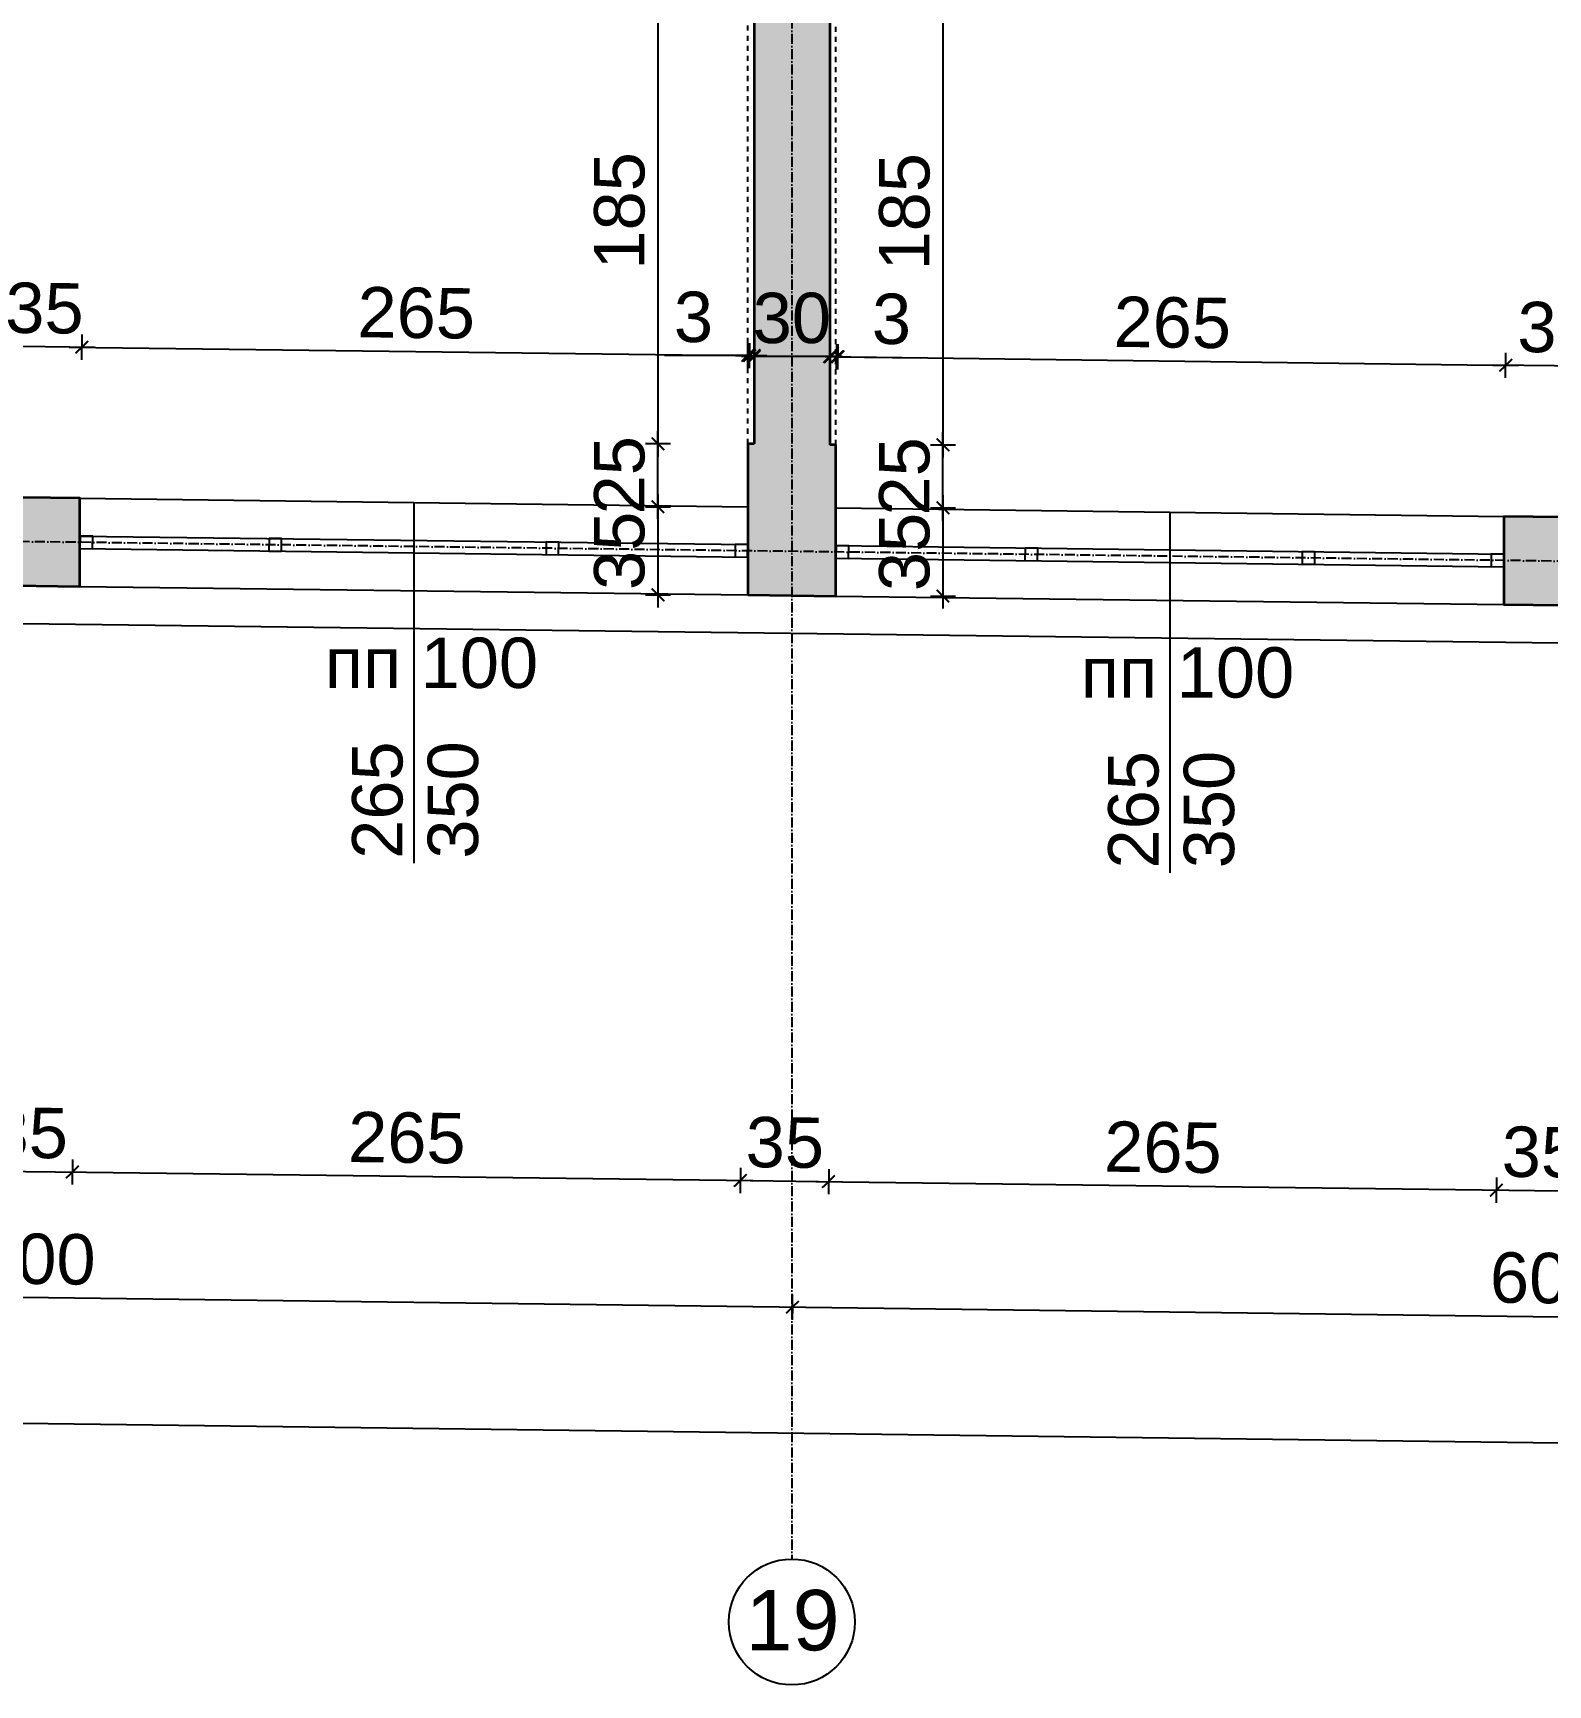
# Model space of a CAD drawing. Header units: inches. Extents: x -72385 to 39588, y -6525 to 66685.
# Drawn here: x -42626 to -42025, y 7733 to 8388 of the extents above; entities that cross this region are included whole.
import ezdxf

# ---------------------------------------------------------------- set-up
doc = ezdxf.new("R2010")
doc.units = ezdxf.units.IN
doc.header["$MEASUREMENT"] = 0
doc.linetypes.add('DashDot', pattern=[0.6, 0.4, -0.1, 0, -0.1])
doc.linetypes.add('Hidden', pattern=[0.4, 0.2, -0.2])
for name, color, linetype, lineweight in [('Изгледни линии', 253, 'Continuous', 25), ('Надписи коти външни', 252, 'Continuous', 25), ('Надписи коти вътрешни', 252, 'Continuous', 25), ('Надписи Оси', 252, 'Continuous', 25), ('Надписи прозорци', 252, 'Continuous', 25), ('Оси', 252, 'DashDot', 25), ('Прозорци', 251, 'Continuous', 25), ('Пунктир', 253, 'Hidden', 25), ('Разрезни линии', 7, 'Continuous', 35), ('Щрих стени', 254, 'Continuous', 25)]:
    doc.layers.add(name, color=color, linetype=linetype, lineweight=lineweight)
doc.styles.add('Arial Regular', font='arial.ttf')
doc.styles.get("Standard").update_dxf_attribs({"font": 'arial.ttf'})
doc.dimstyles.new('Annotative', dxfattribs={"dimscale": 0, "dimtxt": 20, "dimasz": 5, "dimexe": 5, "dimexo": 5, "dimgap": 5, "dimtad": 1, "dimdec": 0, "dimzin": 0, "dimdsep": 46, "dimtxsty": 'Standard', "dimblk": 'ARCHTICK', "dimcen": 5, "dimdle": 5, "dimadec": 0, "dimazin": 0, "dimtfac": 1, "dimtdec": 0, "dimtofl": 0, "dimtmove": 0, "dimatfit": 3, "dimldrblk": 'ARCHTICK', "dimfxl": 5, "dimfxlon": 1, "dimtolj": 1, "dimtzin": 0, "dimarcsym": 1})

# ---------------------------------------------------------------- blocks, each defined once
blk = doc.blocks.new('_ArchTick')
at = {"color": 0, "linetype": 'ByBlock', "const_width": 0.15}
blk.add_lwpolyline([(-0.5, -0.5), (0.5, 0.5)], dxfattribs=at)
blk = doc.blocks.new('*D1483')
at = {"layer": 'Defpoints', "color": 0, "ltscale": 50, "transparency": 16777216}
for p in [(-42641.57, 8264.14), (-42642.34, 8204.17), (-42607.34, 8203.73)]:
    blk.add_point(p, dxfattribs=at)
at = {"layer": 'Надписи коти вътрешни', "color": 0, "lineweight": -2, "ltscale": 50, "transparency": 16777216}
for p, q in [((-42601.57, 8263.63), (-42646.57, 8264.2)), ((-42641.64, 8259.14), (-42641.51, 8269.14)), ((-42606.64, 8258.69), (-42606.51, 8268.69))]:
    blk.add_line(p, q, dxfattribs=at)
at = {"layer": 'Надписи коти вътрешни', "color": 0, "lineweight": -2, "ltscale": 50, "transparency": 16777216, "xscale": 5, "yscale": 5, "zscale": 5}
for p, rotation in [((-42641.57, 8264.14), 179.2706286525463), ((-42606.57, 8263.69), 359.2706286525462)]:
    blk.add_blockref('_ArchTick', p, dxfattribs=dict(at, rotation=rotation))
at = {"layer": 'Надписи коти вътрешни', "color": 0, "ltscale": 50, "transparency": 16777216, "insert": (-42621.38, 8279.1), "char_height": 20, "attachment_point": 5, "rotation": 359.27063}
blk.add_mtext('\\A1;35', dxfattribs=at)
blk = doc.blocks.new('*D1484')
at = {"layer": 'Defpoints', "color": 0, "ltscale": 50, "transparency": 16777216}
for p in [(-42341.57, 8260.32), (-42607.34, 8203.73), (-42342.34, 8200.36)]:
    blk.add_point(p, dxfattribs=at)
at = {"layer": 'Надписи коти вътрешни', "color": 0, "lineweight": -2, "ltscale": 50, "transparency": 16777216}
for p, q in [((-42611.57, 8263.76), (-42336.57, 8260.26)), ((-42606.64, 8258.69), (-42606.51, 8268.69)), ((-42341.64, 8255.32), (-42341.51, 8265.32))]:
    blk.add_line(p, q, dxfattribs=at)
at = {"layer": 'Надписи коти вътрешни', "color": 0, "lineweight": -2, "ltscale": 50, "transparency": 16777216, "xscale": 5, "yscale": 5, "zscale": 5}
for p, rotation in [((-42606.57, 8263.69), 179.270628652547), ((-42341.57, 8260.32), 359.270628652547)]:
    blk.add_blockref('_ArchTick', p, dxfattribs=dict(at, rotation=rotation))
at = {"layer": 'Надписи коти вътрешни', "color": 0, "ltscale": 50, "transparency": 16777216, "insert": (-42473.88, 8277.22), "char_height": 20, "attachment_point": 5, "rotation": 359.27063}
blk.add_mtext('\\A1;265', dxfattribs=at)
blk = doc.blocks.new('*D4156')
at = {"layer": 'Defpoints', "color": 0, "ltscale": 50, "transparency": 16777216}
for p in [(-42342.34, 8260.4), (-42342.34, 8225.33), (-42339.84, 8225.33)]:
    blk.add_point(p, dxfattribs=at)
at = {"layer": 'Надписи коти вътрешни', "color": 0, "lineweight": -2, "ltscale": 50, "transparency": 16777216}
for p, q in [((-42342.34, 8255.4), (-42342.34, 8265.4)), ((-42339.84, 8255.4), (-42339.84, 8265.4)), ((-42342.34, 8260.4), (-42375.43, 8260.4)), ((-42339.84, 8260.4), (-42334.84, 8260.4))]:
    blk.add_line(p, q, dxfattribs=at)
at = {"layer": 'Надписи коти вътрешни', "color": 0, "lineweight": -2, "ltscale": 50, "transparency": 16777216, "xscale": 5, "yscale": 5, "zscale": 5}
blk.add_blockref('_ArchTick', (-42342.34, 8260.4), dxfattribs=at)
at = {"layer": 'Надписи коти вътрешни', "color": 0, "lineweight": -2, "ltscale": 50, "transparency": 16777216, "xscale": 5, "yscale": 5, "zscale": 5, "rotation": 180}
blk.add_blockref('_ArchTick', (-42339.84, 8260.4), dxfattribs=at)
at = {"layer": 'Надписи коти вътрешни', "color": 0, "ltscale": 50, "transparency": 16777216, "insert": (-42363.89, 8275.61), "char_height": 20, "attachment_point": 5}
blk.add_mtext('\\A1;3', dxfattribs=at)
blk = doc.blocks.new('*D4157')
at = {"layer": 'Defpoints', "color": 0, "ltscale": 50, "transparency": 16777216}
for p in [(-42377.98, 8225.36), (-42342.34, 8225.36), (-42342.34, 8200.36)]:
    blk.add_point(p, dxfattribs=at)
at = {"layer": 'Надписи коти вътрешни', "color": 0, "lineweight": -2, "ltscale": 50, "transparency": 16777216}
for p, q in [((-42372.98, 8225.36), (-42382.98, 8225.36)), ((-42377.98, 8195.36), (-42377.98, 8230.36)), ((-42372.98, 8200.36), (-42382.98, 8200.36))]:
    blk.add_line(p, q, dxfattribs=at)
at = {"layer": 'Надписи коти вътрешни', "color": 0, "lineweight": -2, "ltscale": 50, "transparency": 16777216, "xscale": 5, "yscale": 5, "zscale": 5}
for p, rotation in [((-42377.98, 8225.36), 90), ((-42377.98, 8200.36), 270)]:
    blk.add_blockref('_ArchTick', p, dxfattribs=dict(at, rotation=rotation))
at = {"layer": 'Надписи коти вътрешни', "color": 0, "ltscale": 50, "transparency": 16777216, "insert": (-42393.19, 8212.86), "char_height": 20, "attachment_point": 5, "rotation": 90}
blk.add_mtext('\\A1;25', dxfattribs=at)
blk = doc.blocks.new('*D1527')
at = {"layer": 'Defpoints', "color": 0, "ltscale": 50, "transparency": 16777216}
for p in [(-42339.84, 8410.34), (-42377.98, 8225.33), (-42339.84, 8225.33)]:
    blk.add_point(p, dxfattribs=at)
at = {"layer": 'Надписи коти вътрешни', "color": 0, "lineweight": -2, "ltscale": 50, "transparency": 16777216}
for p, q in [((-42377.98, 8415.34), (-42377.98, 8220.33)), ((-42372.98, 8410.34), (-42382.98, 8410.34)), ((-42372.98, 8225.33), (-42382.98, 8225.33))]:
    blk.add_line(p, q, dxfattribs=at)
at = {"layer": 'Надписи коти вътрешни', "color": 0, "lineweight": -2, "ltscale": 50, "transparency": 16777216, "xscale": 5, "yscale": 5, "zscale": 5}
for p, rotation in [((-42377.98, 8410.34), 90), ((-42377.98, 8225.33), 270)]:
    blk.add_blockref('_ArchTick', p, dxfattribs=dict(at, rotation=rotation))
at = {"layer": 'Надписи коти вътрешни', "color": 0, "ltscale": 50, "transparency": 16777216, "insert": (-42393.19, 8317.83), "char_height": 20, "attachment_point": 5, "rotation": 90}
blk.add_mtext('\\A1;185', dxfattribs=at)
blk = doc.blocks.new('*D1551')
at = {"layer": 'Defpoints', "color": 0, "ltscale": 50, "transparency": 16777216}
for p in [(-42309.84, 8409.96), (-42309.84, 8224.94), (-42264.89, 8224.94)]:
    blk.add_point(p, dxfattribs=at)
at = {"layer": 'Надписи коти вътрешни', "color": 0, "lineweight": -2, "ltscale": 50, "transparency": 16777216}
for p, q in [((-42264.89, 8414.96), (-42264.89, 8219.94)), ((-42269.89, 8409.96), (-42259.89, 8409.96)), ((-42269.89, 8224.94), (-42259.89, 8224.94))]:
    blk.add_line(p, q, dxfattribs=at)
at = {"layer": 'Надписи коти вътрешни', "color": 0, "lineweight": -2, "ltscale": 50, "transparency": 16777216, "xscale": 5, "yscale": 5, "zscale": 5}
for p, rotation in [((-42264.89, 8409.96), 90), ((-42264.89, 8224.94), 270)]:
    blk.add_blockref('_ArchTick', p, dxfattribs=dict(at, rotation=rotation))
at = {"layer": 'Надписи коти вътрешни', "color": 0, "ltscale": 50, "transparency": 16777216, "insert": (-42280.1, 8317.45), "char_height": 20, "attachment_point": 5, "rotation": 90}
blk.add_mtext('\\A1;185', dxfattribs=at)
blk = doc.blocks.new('*D1552')
at = {"layer": 'Defpoints', "color": 0, "ltscale": 50, "transparency": 16777216}
for p in [(-42307.34, 8224.91), (-42264.89, 8224.91), (-42307.34, 8199.91)]:
    blk.add_point(p, dxfattribs=at)
at = {"layer": 'Надписи коти вътрешни', "color": 0, "lineweight": -2, "ltscale": 50, "transparency": 16777216}
for p, q in [((-42269.89, 8224.91), (-42259.89, 8224.91)), ((-42264.89, 8194.91), (-42264.89, 8229.91)), ((-42269.89, 8199.91), (-42259.89, 8199.91))]:
    blk.add_line(p, q, dxfattribs=at)
at = {"layer": 'Надписи коти вътрешни', "color": 0, "lineweight": -2, "ltscale": 50, "transparency": 16777216, "xscale": 5, "yscale": 5, "zscale": 5}
for p, rotation in [((-42264.89, 8224.91), 90), ((-42264.89, 8199.91), 270)]:
    blk.add_blockref('_ArchTick', p, dxfattribs=dict(at, rotation=rotation))
at = {"layer": 'Надписи коти вътрешни', "color": 0, "ltscale": 50, "transparency": 16777216, "insert": (-42280.1, 8212.41), "char_height": 20, "attachment_point": 5, "rotation": 90}
blk.add_mtext('\\A1;25', dxfattribs=at)
blk = doc.blocks.new('*D1564')
at = {"layer": 'Defpoints', "color": 0, "ltscale": 50, "transparency": 16777216}
for p in [(-42041.57, 8256.5), (-42307.34, 8199.91), (-42042.34, 8196.54)]:
    blk.add_point(p, dxfattribs=at)
at = {"layer": 'Надписи коти вътрешни', "color": 0, "lineweight": -2, "ltscale": 50, "transparency": 16777216}
for p, q in [((-42306.64, 8254.87), (-42306.51, 8264.87)), ((-42311.57, 8259.94), (-42036.57, 8256.44)), ((-42041.64, 8251.5), (-42041.51, 8261.5))]:
    blk.add_line(p, q, dxfattribs=at)
at = {"layer": 'Надписи коти вътрешни', "color": 0, "lineweight": -2, "ltscale": 50, "transparency": 16777216, "xscale": 5, "yscale": 5, "zscale": 5}
for p, rotation in [((-42306.57, 8259.87), 179.2706286525478), ((-42041.57, 8256.5), 359.2706286525477)]:
    blk.add_blockref('_ArchTick', p, dxfattribs=dict(at, rotation=rotation))
at = {"layer": 'Надписи коти вътрешни', "color": 0, "ltscale": 50, "transparency": 16777216, "insert": (-42173.88, 8273.4), "char_height": 20, "attachment_point": 5, "rotation": 359.27063}
blk.add_mtext('\\A1;265', dxfattribs=at)
blk = doc.blocks.new('*D1565')
at = {"layer": 'Defpoints', "color": 0, "ltscale": 50, "transparency": 16777216}
for p in [(-42307.02, 8259.88), (-42309.84, 8234.94), (-42307.34, 8234.91)]:
    blk.add_point(p, dxfattribs=at)
at = {"layer": 'Надписи коти вътрешни', "color": 0, "lineweight": -2, "ltscale": 50, "transparency": 16777216}
for p, q in [((-42309.58, 8254.91), (-42309.46, 8264.91)), ((-42307.08, 8254.88), (-42306.96, 8264.88)), ((-42309.52, 8259.91), (-42314.52, 8259.98)), ((-42307.02, 8259.88), (-42273.93, 8259.46))]:
    blk.add_line(p, q, dxfattribs=at)
at = {"layer": 'Надписи коти вътрешни', "color": 0, "lineweight": -2, "ltscale": 50, "transparency": 16777216, "xscale": 5, "yscale": 5, "zscale": 5}
for p, rotation in [((-42309.52, 8259.91), 359.2706286525045), ((-42307.02, 8259.88), 179.2706286525046)]:
    blk.add_blockref('_ArchTick', p, dxfattribs=dict(at, rotation=rotation))
at = {"layer": 'Надписи коти вътрешни', "color": 0, "ltscale": 50, "transparency": 16777216, "insert": (-42285.28, 8274.82), "char_height": 20, "attachment_point": 5, "rotation": 359.27063}
blk.add_mtext('\\A1;3', dxfattribs=at)
blk = doc.blocks.new('*D1561')
at = {"layer": 'Defpoints', "color": 0, "ltscale": 50, "transparency": 16777216}
for p in [(-42041.57, 8256.5), (-42042.34, 8196.54), (-42007.34, 8196.09)]:
    blk.add_point(p, dxfattribs=at)
at = {"layer": 'Надписи коти вътрешни', "color": 0, "lineweight": -2, "ltscale": 50, "transparency": 16777216}
for p, q in [((-42041.64, 8251.5), (-42041.51, 8261.5)), ((-42006.64, 8251.06), (-42006.51, 8261.05)), ((-42001.57, 8255.99), (-42046.57, 8256.56))]:
    blk.add_line(p, q, dxfattribs=at)
at = {"layer": 'Надписи коти вътрешни', "color": 0, "lineweight": -2, "ltscale": 50, "transparency": 16777216, "xscale": 5, "yscale": 5, "zscale": 5}
for p, rotation in [((-42041.57, 8256.5), 179.2706286525463), ((-42006.57, 8256.05), 359.2706286525462)]:
    blk.add_blockref('_ArchTick', p, dxfattribs=dict(at, rotation=rotation))
at = {"layer": 'Надписи коти вътрешни', "color": 0, "ltscale": 50, "transparency": 16777216, "insert": (-42021.38, 8271.46), "char_height": 20, "attachment_point": 5, "rotation": 359.27063}
blk.add_mtext('\\A1;35', dxfattribs=at)
blk = doc.blocks.new('*D6100')
at = {"layer": 'Defpoints', "color": 0, "ltscale": 50, "transparency": 16777216}
for p in [(-42642.34, 8169.17), (-42607.34, 8168.73), (-42610.3, 7936.25)]:
    blk.add_point(p, dxfattribs=at)
at = {"layer": 'Надписи коти външни', "color": 0, "lineweight": -2, "ltscale": 50, "transparency": 16777216}
for p, q in [((-42650.3, 7936.75), (-42605.3, 7936.18)), ((-42645.23, 7941.69), (-42645.36, 7931.69)), ((-42610.23, 7941.24), (-42610.36, 7931.25))]:
    blk.add_line(p, q, dxfattribs=at)
at = {"layer": 'Надписи коти външни', "color": 0, "lineweight": -2, "ltscale": 50, "transparency": 16777216, "xscale": 5, "yscale": 5, "zscale": 5}
for p, rotation in [((-42645.3, 7936.69), 179.2706286525464), ((-42610.3, 7936.25), 359.2706286525463)]:
    blk.add_blockref('_ArchTick', p, dxfattribs=dict(at, rotation=rotation))
at = {"layer": 'Надписи коти външни', "color": 0, "ltscale": 50, "transparency": 16777216, "insert": (-42627.6, 7951.69), "char_height": 20, "attachment_point": 5, "rotation": 359.27063}
blk.add_mtext('\\A1;35', dxfattribs=at)
blk = doc.blocks.new('*D6111')
at = {"layer": 'Defpoints', "color": 0, "ltscale": 50, "transparency": 16777216}
for p in [(-42607.34, 8168.73), (-42342.34, 8165.35), (-42345.3, 7932.87)]:
    blk.add_point(p, dxfattribs=at)
at = {"layer": 'Надписи коти външни', "color": 0, "lineweight": -2, "ltscale": 50, "transparency": 16777216}
for p, q in [((-42615.3, 7936.31), (-42340.3, 7932.81)), ((-42610.23, 7941.24), (-42610.36, 7931.25)), ((-42345.23, 7937.87), (-42345.36, 7927.87))]:
    blk.add_line(p, q, dxfattribs=at)
at = {"layer": 'Надписи коти външни', "color": 0, "lineweight": -2, "ltscale": 50, "transparency": 16777216, "xscale": 5, "yscale": 5, "zscale": 5}
for p, rotation in [((-42610.3, 7936.25), 179.2706286525463), ((-42345.3, 7932.87), 359.2706286525462)]:
    blk.add_blockref('_ArchTick', p, dxfattribs=dict(at, rotation=rotation))
at = {"layer": 'Надписи коти външни', "color": 0, "ltscale": 50, "transparency": 16777216, "insert": (-42477.6, 7949.77), "char_height": 20, "attachment_point": 5, "rotation": 359.27063}
blk.add_mtext('\\A1;265', dxfattribs=at)
blk = doc.blocks.new('*D6112')
at = {"layer": 'Defpoints', "color": 0, "ltscale": 50, "transparency": 16777216}
for p in [(-42342.34, 8165.35), (-42307.34, 8164.91), (-42310.3, 7932.43)]:
    blk.add_point(p, dxfattribs=at)
at = {"layer": 'Надписи коти външни', "color": 0, "lineweight": -2, "ltscale": 50, "transparency": 16777216}
for p, q in [((-42345.23, 7937.87), (-42345.36, 7927.87)), ((-42310.23, 7937.43), (-42310.36, 7927.43)), ((-42350.3, 7932.94), (-42305.3, 7932.36))]:
    blk.add_line(p, q, dxfattribs=at)
at = {"layer": 'Надписи коти външни', "color": 0, "lineweight": -2, "ltscale": 50, "transparency": 16777216, "xscale": 5, "yscale": 5, "zscale": 5}
for p, rotation in [((-42345.3, 7932.87), 179.270628652558), ((-42310.3, 7932.43), 359.270628652558)]:
    blk.add_blockref('_ArchTick', p, dxfattribs=dict(at, rotation=rotation))
at = {"layer": 'Надписи коти външни', "color": 0, "ltscale": 50, "transparency": 16777216, "insert": (-42327.6, 7947.87), "char_height": 20, "attachment_point": 5, "rotation": 359.27063}
blk.add_mtext('\\A1;35', dxfattribs=at)
blk = doc.blocks.new('*D6113')
at = {"layer": 'Defpoints', "color": 0, "ltscale": 50, "transparency": 16777216}
for p in [(-42307.34, 8164.91), (-42042.34, 8161.53), (-42045.3, 7929.05)]:
    blk.add_point(p, dxfattribs=at)
at = {"layer": 'Надписи коти външни', "color": 0, "lineweight": -2, "ltscale": 50, "transparency": 16777216}
for p, q in [((-42310.23, 7937.43), (-42310.36, 7927.43)), ((-42315.3, 7932.49), (-42040.3, 7928.99)), ((-42045.23, 7934.05), (-42045.36, 7924.05))]:
    blk.add_line(p, q, dxfattribs=at)
at = {"layer": 'Надписи коти външни', "color": 0, "lineweight": -2, "ltscale": 50, "transparency": 16777216, "xscale": 5, "yscale": 5, "zscale": 5}
for p, rotation in [((-42310.3, 7932.43), 179.270628652547), ((-42045.3, 7929.05), 359.270628652547)]:
    blk.add_blockref('_ArchTick', p, dxfattribs=dict(at, rotation=rotation))
at = {"layer": 'Надписи коти външни', "color": 0, "ltscale": 50, "transparency": 16777216, "insert": (-42177.6, 7945.95), "char_height": 20, "attachment_point": 5, "rotation": 359.27063}
blk.add_mtext('\\A1;265', dxfattribs=at)
blk = doc.blocks.new('*D6114')
at = {"layer": 'Defpoints', "color": 0, "ltscale": 50, "transparency": 16777216}
for p in [(-42042.34, 8161.53), (-42007.34, 8161.09), (-42010.3, 7928.61)]:
    blk.add_point(p, dxfattribs=at)
at = {"layer": 'Надписи коти външни', "color": 0, "lineweight": -2, "ltscale": 50, "transparency": 16777216}
for p, q in [((-42050.3, 7929.12), (-42005.3, 7928.54)), ((-42045.23, 7934.05), (-42045.36, 7924.05)), ((-42010.23, 7933.61), (-42010.36, 7923.61))]:
    blk.add_line(p, q, dxfattribs=at)
at = {"layer": 'Надписи коти външни', "color": 0, "lineweight": -2, "ltscale": 50, "transparency": 16777216, "xscale": 5, "yscale": 5, "zscale": 5}
for p, rotation in [((-42045.3, 7929.05), 179.2706286525522), ((-42010.3, 7928.61), 359.2706286525522)]:
    blk.add_blockref('_ArchTick', p, dxfattribs=dict(at, rotation=rotation))
at = {"layer": 'Надписи коти външни', "color": 0, "ltscale": 50, "transparency": 16777216, "insert": (-42027.6, 7944.05), "char_height": 20, "attachment_point": 5, "rotation": 359.27063}
blk.add_mtext('\\A1;35', dxfattribs=at)
blk = doc.blocks.new('*D6130')
at = {"layer": 'Defpoints', "color": 0, "ltscale": 50, "transparency": 16777216}
for p in [(-42924.61, 7890.25), (-42324.61, 7882.6), (-42324.61, 7882.6)]:
    blk.add_point(p, dxfattribs=at)
at = {"layer": 'Надписи коти външни', "color": 0, "lineweight": -2, "ltscale": 50, "transparency": 16777216}
for p, q in [((-42929.61, 7890.31), (-42319.61, 7882.54)), ((-42924.61, 7890.25), (-42924.55, 7895.25)), ((-42324.61, 7882.6), (-42324.55, 7887.6))]:
    blk.add_line(p, q, dxfattribs=at)
at = {"layer": 'Надписи коти външни', "color": 0, "lineweight": -2, "ltscale": 50, "transparency": 16777216, "xscale": 5, "yscale": 5, "zscale": 5}
for p, rotation in [((-42924.61, 7890.25), 179.2703578371867), ((-42324.61, 7882.6), 359.2703578371867)]:
    blk.add_blockref('_ArchTick', p, dxfattribs=dict(at, rotation=rotation))
at = {"layer": 'Надписи коти външни', "color": 0, "ltscale": 50, "transparency": 16777216, "insert": (-42624.42, 7901.64), "char_height": 20, "attachment_point": 5, "rotation": 359.27036}
blk.add_mtext('\\A1;600', dxfattribs=at)
blk = doc.blocks.new('*D6121')
at = {"layer": 'Defpoints', "color": 0, "ltscale": 50, "transparency": 16777216}
for p in [(-42324.61, 7882.6), (-41724.84, 7874.97), (-41724.84, 7874.97)]:
    blk.add_point(p, dxfattribs=at)
at = {"layer": 'Надписи коти външни', "color": 0, "lineweight": -2, "ltscale": 50, "transparency": 16777216}
for p, q in [((-42329.61, 7882.67), (-41719.84, 7874.91)), ((-42324.61, 7882.6), (-42324.68, 7877.6)), ((-41724.84, 7874.97), (-41724.9, 7869.97))]:
    blk.add_line(p, q, dxfattribs=at)
at = {"layer": 'Надписи коти външни', "color": 0, "lineweight": -2, "ltscale": 50, "transparency": 16777216, "xscale": 5, "yscale": 5, "zscale": 5}
for p, rotation in [((-42324.61, 7882.6), 179.2706286525443), ((-41724.84, 7874.97), 359.2706286525444)]:
    blk.add_blockref('_ArchTick', p, dxfattribs=dict(at, rotation=rotation))
at = {"layer": 'Надписи коти външни', "color": 0, "ltscale": 50, "transparency": 16777216, "insert": (-42024.53, 7894), "char_height": 20, "attachment_point": 5, "rotation": 359.27063}
blk.add_mtext('\\A1;600', dxfattribs=at)
blk = doc.blocks.new('*D6190')
at = {"layer": 'Defpoints', "color": 0, "ltscale": 50, "transparency": 16777216}
for p in [(-52317.34, 8292.34), (-40222.34, 8138.36), (-40226.57, 7805.89)]:
    blk.add_point(p, dxfattribs=at)
at = {"layer": 'Надписи коти външни', "color": 0, "lineweight": -2, "ltscale": 50, "transparency": 16777216}
for p, q in [((-52321.51, 7964.87), (-52321.63, 7954.87)), ((-52326.57, 7959.93), (-40221.57, 7805.83)), ((-40226.51, 7810.89), (-40226.63, 7800.89))]:
    blk.add_line(p, q, dxfattribs=at)
at = {"layer": 'Надписи коти външни', "color": 0, "lineweight": -2, "ltscale": 50, "transparency": 16777216, "xscale": 5, "yscale": 5, "zscale": 5}
for p, rotation in [((-52321.57, 7959.87), 179.2706286525472), ((-40226.57, 7805.89), 359.2706286525473)]:
    blk.add_blockref('_ArchTick', p, dxfattribs=dict(at, rotation=rotation))
at = {"layer": 'Надписи коти външни', "color": 0, "ltscale": 50, "transparency": 16777216, "insert": (-46273.88, 7898.09), "char_height": 20, "attachment_point": 5, "rotation": 359.27063}
blk.add_mtext('\\A1;12095', dxfattribs=at)
blk = doc.blocks.new('*D7823')
at = {"layer": 'Defpoints', "color": 0, "ltscale": 10, "transparency": 16777216}
for p in [(-42303.69, 8199.91), (-42303.69, 8164.91), (-42264.89, 8164.91)]:
    blk.add_point(p, dxfattribs=at)
at = {"layer": 'Надписи коти вътрешни', "color": 0, "lineweight": -2, "ltscale": 10, "transparency": 16777216}
for p, q in [((-42264.89, 8204.91), (-42264.89, 8159.91)), ((-42269.89, 8199.91), (-42259.89, 8199.91)), ((-42269.89, 8164.91), (-42259.89, 8164.91))]:
    blk.add_line(p, q, dxfattribs=at)
at = {"layer": 'Надписи коти вътрешни', "color": 0, "lineweight": -2, "ltscale": 10, "transparency": 16777216, "xscale": 5, "yscale": 5, "zscale": 5}
for p, rotation in [((-42264.89, 8199.91), 90), ((-42264.89, 8164.91), 270)]:
    blk.add_blockref('_ArchTick', p, dxfattribs=dict(at, rotation=rotation))
at = {"layer": 'Надписи коти вътрешни', "color": 0, "ltscale": 10, "transparency": 16777216, "insert": (-42280.11, 8182.41), "char_height": 20, "attachment_point": 5, "rotation": 90}
blk.add_mtext('\\A1;35', dxfattribs=at)
blk = doc.blocks.new('*D7824')
at = {"layer": 'Defpoints', "color": 0, "ltscale": 10, "transparency": 16777216}
for p in [(-42416.78, 8200.36), (-42416.78, 8165.35), (-42377.98, 8165.35)]:
    blk.add_point(p, dxfattribs=at)
at = {"layer": 'Надписи коти вътрешни', "color": 0, "lineweight": -2, "ltscale": 10, "transparency": 16777216}
for p, q in [((-42377.98, 8205.36), (-42377.98, 8160.35)), ((-42382.98, 8200.36), (-42372.98, 8200.36)), ((-42382.98, 8165.35), (-42372.98, 8165.35))]:
    blk.add_line(p, q, dxfattribs=at)
at = {"layer": 'Надписи коти вътрешни', "color": 0, "lineweight": -2, "ltscale": 10, "transparency": 16777216, "xscale": 5, "yscale": 5, "zscale": 5}
for p, rotation in [((-42377.98, 8200.36), 90), ((-42377.98, 8165.35), 270)]:
    blk.add_blockref('_ArchTick', p, dxfattribs=dict(at, rotation=rotation))
at = {"layer": 'Надписи коти вътрешни', "color": 0, "ltscale": 10, "transparency": 16777216, "insert": (-42393.2, 8182.85), "char_height": 20, "attachment_point": 5, "rotation": 90}
blk.add_mtext('\\A1;35', dxfattribs=at)
blk = doc.blocks.new('*D7913')
at = {"layer": 'Defpoints', "color": 0, "ltscale": 10, "transparency": 16777216}
for p in [(-42339.84, 8259.95), (-42339.84, 8224.94), (-42309.84, 8224.94)]:
    blk.add_point(p, dxfattribs=at)
at = {"layer": 'Надписи коти вътрешни', "color": 0, "lineweight": -2, "ltscale": 10, "transparency": 16777216}
for p, q in [((-42339.84, 8254.95), (-42339.84, 8264.95)), ((-42309.84, 8254.95), (-42309.84, 8264.95)), ((-42304.84, 8259.95), (-42344.84, 8259.95))]:
    blk.add_line(p, q, dxfattribs=at)
at = {"layer": 'Надписи коти вътрешни', "color": 0, "lineweight": -2, "ltscale": 10, "transparency": 16777216, "xscale": 5, "yscale": 5, "zscale": 5}
for p, rotation in [((-42339.84, 8259.95), 180.0000000000035), ((-42309.84, 8259.95), 3.437250484239485e-12)]:
    blk.add_blockref('_ArchTick', p, dxfattribs=dict(at, rotation=rotation))
at = {"layer": 'Надписи коти вътрешни', "color": 0, "ltscale": 10, "transparency": 16777216, "insert": (-42324.84, 8275.17), "char_height": 20, "attachment_point": 5}
blk.add_mtext('\\A1;30', dxfattribs=at)

msp = doc.modelspace()

# ---------------------------------------------------------------- hatches: boundary and pattern name
at = {"layer": 'Щрих стени', "ltscale": 10}
h = msp.add_hatch(color=256, dxfattribs=at)
h.dxf.hatch_style = 1
h.paths.add_polyline_path([(-42007.34, 8196.09), (-42042.34, 8196.54), (-42042.34, 8161.53), (-42007.34, 8161.09)])
h.paths.add_polyline_path([(-41707.34, 8217.27), (-41742.34, 8217.72), (-41742.34, 8157.71), (-41707.34, 8157.27)])
h.paths.add_polyline_path([(-41407.34, 8188.45), (-41442.34, 8188.9), (-41442.34, 8153.9), (-41407.34, 8153.45)])
h.paths.add_polyline_path([(-41707.34, 8807.32), (-41742.34, 8807.77), (-41742.34, 8777.76), (-41767.34, 8778.08), (-41767.34, 8743.08), (-41742.34, 8742.76), (-41707.34, 8742.32)])
h.paths.add_polyline_path([(-41707.34, 9407.37), (-41742.34, 9407.82), (-41767.34, 9408.13), (-41767.34, 9373.13), (-41742.34, 9372.81), (-41742.34, 9342.81), (-41707.34, 9342.36)])
h.paths.add_polyline_path([(-42007.34, 9996.24), (-42042.34, 9996.68), (-42042.34, 9961.68), (-42007.34, 9961.23)])
h.paths.add_polyline_path([(-41707.34, 9992.42), (-41742.34, 9992.86), (-41742.34, 9932.86), (-41707.34, 9932.41)])
h.paths.add_polyline_path([(-41407.34, 9988.6), (-41442.34, 9989.04), (-41442.34, 9954.04), (-41407.34, 9953.6)])
h = msp.add_hatch(color=256, dxfattribs=at)
h.dxf.hatch_style = 1
h.paths.add_polyline_path([(-45037.34, 8234.66), (-45072.34, 8235.11), (-45072.34, 8200.11), (-45037.34, 8199.66)])
h.paths.add_polyline_path([(-44737.34, 8255.85), (-44772.34, 8256.29), (-44772.34, 8196.29), (-44737.34, 8195.84)])
h.paths.add_polyline_path([(-44437.34, 8227.03), (-44472.34, 8227.47), (-44472.34, 8192.47), (-44437.34, 8192.02)])
h.paths.add_polyline_path([(-44137.34, 8248.21), (-44172.34, 8248.65), (-44172.34, 8188.65), (-44137.34, 8188.2)])
h.paths.add_polyline_path([(-43837.34, 8219.39), (-43872.34, 8219.83), (-43872.34, 8184.83), (-43837.34, 8184.39)])
h.paths.add_polyline_path([(-43507.34, 8240.19), (-43572.34, 8241.02), (-43572.34, 8181.01), (-43507.34, 8180.18)])
h.paths.add_polyline_path([(-43207.34, 8211.37), (-43242.34, 8211.81), (-43242.34, 8176.81), (-43207.34, 8176.36)])
h.paths.add_polyline_path([(-42907.34, 8232.55), (-42942.34, 8233), (-42942.34, 8172.99), (-42907.34, 8172.55)])
h.paths.add_polyline_path([(-42607.34, 8203.73), (-42642.34, 8204.17), (-42642.34, 8169.17), (-42607.34, 8168.73)])
h.paths.add_polyline_path([(-42307.34, 8224.91), (-42309.84, 8224.94), (-42309.84, 8409.96), (-42339.84, 8410.34), (-42339.84, 8225.33), (-42342.34, 8225.36), (-42342.34, 8165.35), (-42307.34, 8164.91)])
h.paths.add_polyline_path([(-44737.34, 8845.9), (-44772.34, 8846.34), (-44772.34, 8781.34), (-44737.34, 8780.89)])
h.paths.add_polyline_path([(-44137.34, 8838.26), (-44172.34, 8838.7), (-44172.34, 8808.7), (-44197.34, 8809.02), (-44197.34, 8774.02), (-44172.34, 8773.7), (-44137.34, 8773.25)])
h.paths.add_polyline_path([(-43507.34, 8830.24), (-43572.34, 8831.06), (-43572.34, 8766.06), (-43507.34, 8765.23)])
h.paths.add_polyline_path([(-42907.34, 8822.6), (-42942.34, 8823.04), (-42942.34, 8793.04), (-42967.34, 8793.36), (-42967.34, 8758.36), (-42942.34, 8758.04), (-42907.34, 8757.59)])

# ---------------------------------------------------------------- linework, layer by layer
at = {"layer": 'Изгледни линии', "ltscale": 50}
for p, q in [((-47152.34, 8211.59), (-40527.34, 8127.25)), ((-42607.34, 8203.73), (-42342.34, 8200.36)), ((-42307.34, 8199.91), (-42042.34, 8196.54)), ((-42607.34, 8168.73), (-42342.34, 8165.35)), ((-42307.34, 8164.91), (-42042.34, 8161.53))]:
    msp.add_line(p, q, dxfattribs=at)
at = {"layer": 'Надписи Оси', "ltscale": 50}
msp.add_circle((-42324.84, 7757.6), 25, dxfattribs=at)
at = {"layer": 'Надписи прозорци', "ltscale": 50}
for p, q in [((-42474.84, 8202.04), (-42474.84, 8058.89)), ((-42174.84, 8198.22), (-42174.84, 8055.07))]:
    msp.add_line(p, q, dxfattribs=at)
at = {"layer": 'Оси', "ltscale": 10}
for p, q in [((-42324.84, 10382.81), (-42324.84, 7782.6)), ((-39839.84, 8151), (-52699.84, 8314.71))]:
    msp.add_line(p, q, dxfattribs=at)
at = {"layer": 'Прозорци', "ltscale": 50}
for p, q in [((-42607.34, 8188.73), (-42342.34, 8185.35)), ((-42307.34, 8184.91), (-42042.34, 8181.54)), ((-42607.34, 8183.73), (-42342.34, 8180.35)), ((-42307.34, 8179.91), (-42042.34, 8176.53))]:
    msp.add_line(p, q, dxfattribs=at)
for points in [[(-42607.34, 8183.73), (-42602.34, 8183.66), (-42602.27, 8188.66), (-42607.27, 8188.73), (-42607.34, 8183.73)], [(-42532.35, 8182.77), (-42527.35, 8182.71), (-42527.29, 8187.71), (-42532.29, 8187.77), (-42532.35, 8182.77)], [(-42422.39, 8181.37), (-42417.39, 8181.31), (-42417.33, 8186.31), (-42422.32, 8186.37), (-42422.39, 8181.37)], [(-42347.4, 8180.42), (-42342.4, 8180.36), (-42342.34, 8185.36), (-42347.34, 8185.42), (-42347.4, 8180.42)], [(-42307.34, 8179.91), (-42302.34, 8179.84), (-42302.27, 8184.84), (-42307.27, 8184.91), (-42307.34, 8179.91)], [(-42232.35, 8178.95), (-42227.35, 8178.89), (-42227.29, 8183.89), (-42232.29, 8183.95), (-42232.35, 8178.95)], [(-42122.39, 8177.55), (-42117.39, 8177.49), (-42117.33, 8182.49), (-42122.32, 8182.55), (-42122.39, 8177.55)], [(-42047.4, 8176.6), (-42042.4, 8176.54), (-42042.34, 8181.54), (-42047.34, 8181.6), (-42047.4, 8176.6)]]:
    msp.add_lwpolyline(points, dxfattribs=at)
at = {"layer": 'Пунктир', "ltscale": 10}
for p, q in [((-42342.34, 8225.36), (-42342.34, 8750.4)), ((-42307.34, 8224.91), (-42307.34, 8749.95))]:
    msp.add_line(p, q, dxfattribs=at)
at = {"layer": 'Разрезни линии', "ltscale": 50}
for p, q in [((-42339.84, 8410.34), (-42339.84, 8225.33)), ((-42309.84, 8409.96), (-42309.84, 8224.94)), ((-42342.34, 8225.36), (-42342.34, 8165.35)), ((-42339.84, 8225.33), (-42342.34, 8225.36)), ((-42307.34, 8224.91), (-42309.84, 8224.94)), ((-42307.34, 8164.91), (-42307.34, 8224.91)), ((-42342.34, 8165.35), (-42307.34, 8164.91))]:
    msp.add_line(p, q, dxfattribs=at)
for points in [[(-42642.34, 8204.17), (-42642.34, 8169.17), (-42607.34, 8168.73), (-42607.34, 8203.73)], [(-42042.34, 8196.54), (-42042.34, 8161.53), (-42007.34, 8161.09), (-42007.34, 8196.09)]]:
    msp.add_lwpolyline(points, close=True, dxfattribs=at)

# ---------------------------------------------------------------- texts
at = {"layer": 'Надписи Оси', "ltscale": 100, "insert": (-42338.16, 7770.32), "char_height": 24, "width": 27.2128, "attachment_point": 1, "style": 'Arial Regular'}
msp.add_mtext('\\pxqc;19', dxfattribs=at)
at = {"layer": 'Надписи прозорци', "ltscale": 100, "char_height": 20, "width": 180.4891, "attachment_point": 1, "style": 'Arial Regular'}
for insert in [(-42510.15, 8148.4), (-42210.15, 8144.58)]:
    msp.add_mtext('пп 100', dxfattribs=dict(at, insert=insert))
at = {"layer": 'Надписи прозорци', "ltscale": 100, "char_height": 20, "width": 180.4891, "attachment_point": 3, "rotation": 90, "style": 'Arial Regular'}
for s, insert in [('265', (-42499.35, 8107.18)), ('350', (-42469.35, 8107.26)), ('265', (-42199.35, 8103.36)), ('350', (-42169.35, 8103.45))]:
    msp.add_mtext(s, dxfattribs=dict(at, insert=insert))

# ---------------------------------------------------------------- dimensions: what is measured, and where the dimension line sits
at = {"layer": 'Надписи коти външни', "ltscale": 50}
dim = msp.add_aligned_dim(p1=(-52317.34, 8292.34), p2=(-40222.34, 8138.36), distance=-332.5, text='12095', dimstyle='Annotative', override={"dimscale": 0, "dimtix": 0, "dimtofl": 0, "dimtmove": 0, "dimatfit": 3}, dxfattribs=at)
dim.commit()
dim.dimension.update_dxf_attribs({"geometry": '*D6190', "text_midpoint": (-46273.88, 7898.09)})
for base, p1, p2, picture, middle in [((-42610.3, 7936.25), (-42642.34, 8169.17), (-42607.34, 8168.73), '*D6100', (-42627.8, 7936.47)), ((-42310.3, 7932.43), (-42342.34, 8165.35), (-42307.34, 8164.91), '*D6112', (-42327.8, 7932.65)), ((-42010.3, 7928.61), (-42042.34, 8161.53), (-42007.34, 8161.09), '*D6114', (-42027.8, 7928.83))]:
    dim = msp.add_linear_dim(base=base, p1=p1, p2=p2, angle=359.27063, dimstyle='Annotative', override={"dimscale": 0, "dimtix": 0, "dimtofl": 0, "dimtmove": 0, "dimatfit": 3}, dxfattribs=at)
    dim.commit()
    dim.dimension.update_dxf_attribs({"geometry": picture, "text_midpoint": middle, "dimtype": 129})
for p1, p2, distance, picture, middle in [((-42607.34, 8168.73), (-42342.34, 8165.35), -232.5, '*D6111', (-42477.6, 7949.77)), ((-42307.34, 8164.91), (-42042.34, 8161.53), -232.5, '*D6113', (-42177.6, 7945.95)), ((-42924.61, 7890.25), (-42324.61, 7882.6), 0, '*D6130', (-42624.42, 7901.64)), ((-42324.61, 7882.6), (-41724.84, 7874.97), 0, '*D6121', (-42024.53, 7894))]:
    dim = msp.add_aligned_dim(p1=p1, p2=p2, distance=distance, dimstyle='Annotative', override={"dimscale": 0, "dimtix": 0, "dimtofl": 0, "dimtmove": 0, "dimatfit": 3}, dxfattribs=at)
    dim.commit()
    dim.dimension.update_dxf_attribs({"geometry": picture, "text_midpoint": middle})
at = {"layer": 'Надписи коти вътрешни', "ltscale": 50}
for base, p1, p2, picture, middle in [((-42377.98, 8225.33), (-42339.84, 8410.34), (-42339.84, 8225.33), '*D1527', (-42393.19, 8317.83)), ((-42264.89, 8224.94), (-42309.84, 8409.96), (-42309.84, 8224.94), '*D1551', (-42280.1, 8317.45))]:
    dim = msp.add_linear_dim(base=base, p1=p1, p2=p2, angle=90, dimstyle='Annotative', override={"dimscale": 0, "dimtix": 0, "dimtofl": 0, "dimtmove": 0, "dimatfit": 3}, dxfattribs=at)
    dim.commit()
    dim.dimension.update_dxf_attribs({"geometry": picture, "text_midpoint": middle})
for base, p1, p2, angle, picture, middle, dimtype in [((-42641.57, 8264.14), (-42607.34, 8203.73), (-42642.34, 8204.17), 179.27063, '*D1483', (-42621.57, 8263.88), 129), ((-42041.57, 8256.5), (-42007.34, 8196.09), (-42042.34, 8196.54), 179.27063, '*D1561', (-42021.57, 8256.25), 129), ((-42377.98, 8225.36), (-42342.34, 8200.36), (-42342.34, 8225.36), 90, '*D4157', (-42377.98, 8212.86), 128), ((-42264.89, 8224.91), (-42307.34, 8199.91), (-42307.34, 8224.91), 90, '*D1552', (-42264.89, 8212.41), 128)]:
    dim = msp.add_linear_dim(base=base, p1=p1, p2=p2, angle=angle, dimstyle='Annotative', override={"dimscale": 0, "dimtix": 0, "dimtofl": 0, "dimtmove": 0, "dimatfit": 3}, dxfattribs=at)
    dim.commit()
    dim.dimension.update_dxf_attribs({"geometry": picture, "text_midpoint": middle, "dimtype": dimtype})
for p1, p2, distance, picture, middle in [((-42607.34, 8203.73), (-42342.34, 8200.36), 59.97, '*D1484', (-42473.88, 8277.22)), ((-42309.84, 8234.94), (-42307.34, 8234.91), 24.97, '*D1565', (-42285.28, 8274.82)), ((-42307.34, 8199.91), (-42042.34, 8196.54), 59.97, '*D1564', (-42173.88, 8273.4))]:
    dim = msp.add_aligned_dim(p1=p1, p2=p2, distance=distance, dimstyle='Annotative', override={"dimscale": 0, "dimtix": 0, "dimtofl": 0, "dimtmove": 0, "dimatfit": 3}, dxfattribs=at)
    dim.commit()
    dim.dimension.update_dxf_attribs({"geometry": picture, "text_midpoint": middle})
dim = msp.add_linear_dim(base=(-42342.33731907, 8260.39596796), p1=(-42339.83731907, 8225.32579474), p2=(-42342.33731907, 8225.32579474), dimstyle='Annotative', override={"dimscale": 0, "dimtix": 0, "dimtofl": 0, "dimtmove": 0, "dimatfit": 3}, dxfattribs=at)
dim.commit()
dim.dimension.update_dxf_attribs({"geometry": '*D4156', "text_midpoint": (-42363.88575018, 8275.614249)})
at = {"layer": 'Надписи коти вътрешни', "ltscale": 10}
for base, p1, p2, angle, picture, middle in [((-42339.84, 8259.95), (-42309.84, 8224.94), (-42339.84, 8224.94), 180, '*D7913', (-42324.84, 8259.95)), ((-42377.98, 8165.35), (-42416.78, 8200.36), (-42416.78, 8165.35), 270, '*D7824', (-42377.98, 8182.85)), ((-42264.89, 8164.91), (-42303.69, 8199.91), (-42303.69, 8164.91), 270, '*D7823', (-42264.89, 8182.41))]:
    dim = msp.add_linear_dim(base=base, p1=p1, p2=p2, angle=angle, dimstyle='Annotative', override={"dimscale": 0, "dimtix": 0, "dimtofl": 0, "dimtmove": 0, "dimatfit": 3}, dxfattribs=at)
    dim.commit()
    dim.dimension.update_dxf_attribs({"geometry": picture, "text_midpoint": middle, "dimtype": 129})

doc.saveas('drawing.dxf')
